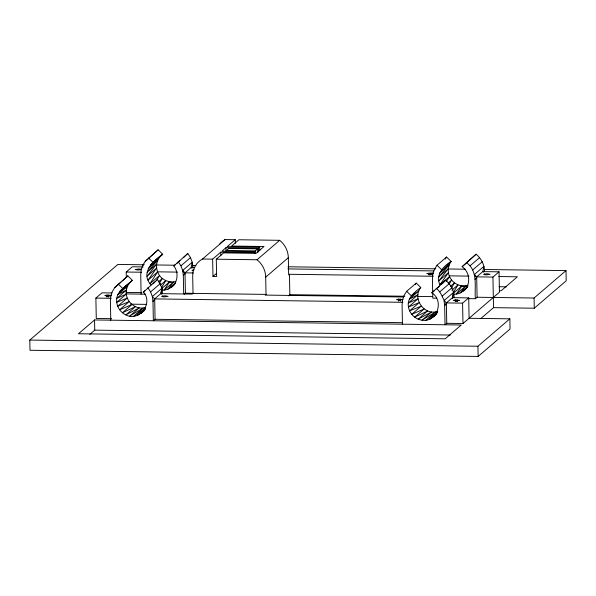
<?xml version="1.0" encoding="UTF-8"?>
<svg xmlns="http://www.w3.org/2000/svg" width="596" height="596" viewBox="0 0 596 596"><rect width="100%" height="100%" fill="white"/><g stroke="black" fill="none" stroke-linecap="round" stroke-linejoin="round"><path stroke-width="0.89" d="M106.9 296.882L106.989 295.095L111.191 295.355M398.582 300.898L398.672 299.11L402.993 299.646L399.104 300.153L396.504 299.557L398.672 299.11L398.709 300.965M455.359 301.68L455.448 299.892L459.769 300.429L455.888 300.935L453.28 300.339L455.448 299.892M108.576 296.897L108.696 295.042L108.733 296.897M400.266 300.913L400.385 299.058L400.415 300.913M457.043 301.695L457.162 299.84L457.192 301.695M160.972 293.761L161.888 288.308L160.16 283.674L157.433 279.524L143.487 292.018C153.477 303.386 139.412 321.967 125.831 314.904C119.647 312.028 115.795 305.13 116.741 298.358C118.068 289.805 126.888 285.924 132.364 280.321L127.79 275.873L114.864 287.436L112.361 291.481L110.849 296.018L110.394 300.816L110.767 320.179M452.506 298.685L453.593 292.39L451.902 287.808L449.242 283.696L445.756 280.254L431.78 292.792C444.519 300.66 437.129 322.734 421.983 320.186C415.211 319.27 409.564 313.742 408.446 307.007C406.695 298.075 414.503 292.189 420.776 287.495L416.232 283.085L406.666 291.302L404.103 295.378L402.546 299.967L402.077 304.832L402.449 324.194M147.868 287.734L150.594 291.891L152.33 296.525L154.662 298.901L154.699 299.922L152.978 301.397L154.662 298.901L160.778 293.649L161.888 288.308L152.33 296.525L152.978 301.397L153.351 320.76L155.072 319.285L402.315 322.689M436.19 288.464C441.681 291.846 442.023 298.834 446.344 302.917L446.389 303.938L444.661 305.413L446.344 302.917L452.461 297.665L453.593 292.39L444.027 300.608L444.661 305.413L445.033 324.775L446.754 323.3L462.98 323.524L499.441 292.211L499.053 271.828L482.805 271.605L476.688 276.857L477.105 297.24L475.377 298.715L467.972 298.618M151.064 284.94C140.149 273.154 152.77 260.974 162.708 254.261L158.134 249.813L145.208 261.376L142.705 265.421L141.192 269.958L140.738 274.756L141.11 294.119M420.776 287.495C411.873 298.514 424.546 316.238 437.807 311.306M439.93 284.814L448.356 272.73L438.79 280.947L448.259 268.729L438.693 276.939L449.198 264.87L439.639 273.087L451.12 261.435C443.178 266.144 435.341 275.136 439.93 284.814L449.496 276.604C447.41 271.657 447.954 265.801 451.12 261.435L446.575 257.025L437.01 265.242L434.447 269.317L432.89 273.907L432.428 278.772L432.793 298.134L436.495 298.186M159.475 283.271L162.306 278.488C155.951 273.378 154.565 263.305 159.825 256.928L148.195 268.491L157.761 260.281L147.093 272.298L156.651 264.088L147.026 276.298L156.584 268.081L148.002 280.209L157.56 271.992L149.946 283.756L159.512 275.546L156.353 280.753M451.701 287.615L454.495 282.906L451.589 280.075L449.496 276.604L446.508 281.275M449.213 284.016L451.589 280.075L448.17 283.003M161.449 287.674L165.74 280.627L169.577 281.804L173.563 281.945L175.872 281.401M453.273 292.591L458.011 284.895L461.893 285.916L465.871 285.886L468.151 285.246M415.375 284.448L416.232 283.085M445.294 259.066L446.575 257.025M175.574 282.929C172.281 287.22 167.26 290.774 161.613 290.073M435.795 314.174L437.062 312.87M127.79 275.873L122.374 280.984M158.134 249.813L145.208 261.376M467.808 286.661C464.202 291.012 459.062 294.804 453.124 294.126M153.053 283.808L155.556 281.357M174.017 285L171.283 287.346C177.913 282.452 178.882 272.327 173.831 265.958L187.777 253.464L190.504 257.614L192.232 262.247L192.888 267.127L191.741 268.111M183.397 257.748L187.777 253.464M441.345 284.575L445.756 280.254M465.513 289.224L463.464 290.982C471.123 284.881 470.102 272.104 462.123 266.732L476.1 254.194C481.181 258.336 484.339 264.579 484.57 271.143L483.423 272.126M476.1 254.194L462.123 266.732M132.364 280.321L119.915 291.198L127.417 286.341L129.481 282.988L122.798 288.538L118.224 284.083M153.142 262.478L150.259 265.138L162.708 254.261L153.142 262.478L148.568 258.023M436.518 313.965L433.113 317.042L435.169 315.284M144.374 310.367L140.939 313.407L144.359 310.479M452.461 297.665L468.702 297.888L469.097 318.271L509.856 318.83L510.049 329.022L478.134 356.43L29.994 350.262L29.8 340.07L117.866 264.438L143.904 264.795M111.586 318.681L96.269 318.473L95.874 298.089L101.998 292.837L111.921 292.971M126.33 277.587L126.225 272.029L132.342 266.777L143.167 266.926M114.864 287.436L121.01 282.154M142.705 265.421L144.076 264.244M94.548 319.955L78.478 333.753L445.19 338.804L461.259 324.999L94.548 319.955L94.742 330.139L89.847 334.341M143.487 292.018L144.858 290.848M173.831 265.958L175.202 264.788M176.565 263.611L179.985 260.683M158.201 282.012L162.306 278.488L165.74 280.627L160.272 285.32M150.594 291.891L160.16 283.674M183.68 293.776L183.322 275.337L182.674 270.465L180.938 265.831L190.504 257.614M162.067 288.263L169.577 281.804L163.997 290.163L173.563 281.945L167.841 289.246L175.358 282.795M183.322 275.337L185.043 273.862L182.674 270.465L192.232 262.247L191.122 267.589L185.006 272.841L185.416 293.225L184.268 294.208M161.397 294.171L162.544 293.187L161.888 288.308M160.778 293.649L192.232 294.081L193.03 293.396L192.694 276.127A19.996 19.34 49.3 0 1 202.506 259.007L225.139 239.57L235.278 239.704L235.345 243.339M145.014 308.855L137.497 315.306L145.446 309.13M202.506 259.007L212.638 259.141L220.773 252.16L253.315 252.607L254.514 251.587L254.544 253.404M259.752 250.774L259.685 247.146L258.493 248.16L225.951 247.713L221.965 251.14L254.514 251.587M235.278 239.704L227.136 246.692L259.685 247.146M212.638 259.141L212.973 276.41L216.624 276.462L216.288 259.193L223.627 252.898L256.071 253.345L264.028 246.506L231.583 246.059L238.929 239.756L279.68 240.315A22.32 21.59 49.3 0 1 288.33 257.695L288.658 274.965L289.455 274.279L433.225 276.253M212.973 276.41L216.363 273.497M257.695 248.845L228.804 248.45L226.413 250.499L255.311 250.901L257.695 248.845L257.77 252.48M216.288 259.193L257.047 259.752L279.68 240.315M403.432 296.987L265.227 295.087L266.025 294.402L265.697 277.133L288.33 257.695M288.464 295.847L289.85 294.662L404.84 296.242M431.78 292.792L434.514 290.446M437.248 288.099L439.297 286.341M439.677 291.906L449.242 283.696M475.377 298.715C474.409 287.823 477.597 275.084 470.02 265.846L479.586 257.636M450.397 286.423L454.495 282.906L458.011 284.895L451.865 290.178M442.336 296.026L451.902 287.808M472.68 269.966L482.246 261.748M475.005 279.353L476.733 277.878L474.371 274.547L483.937 266.33L482.805 271.605L484.57 271.143M453.012 293.545L461.893 285.916L456.305 294.104L465.871 285.886L460.105 293.031L467.622 286.572M437.278 312.632L429.761 319.091L436.22 313.958M446.344 302.917L462.585 303.14L468.702 297.888M474.371 274.547L476.688 276.857L492.937 277.08L499.053 271.828M481.061 318.353L493.518 307.655L534.277 308.214L566.2 280.798L566.006 270.606L484.19 269.481M29.8 340.07L477.932 346.246L509.856 318.83M477.105 297.24L534.083 298.022L566.006 270.606M437.099 312.423L425.961 320.164L435.527 311.946L421.983 320.186L431.549 311.976L418.101 319.173L427.667 310.956L414.585 317.176L424.151 308.966L411.68 314.345L421.245 306.135L409.586 310.874L419.144 302.664L408.446 307.007L418.012 298.79L408.349 302.999L417.915 294.789L409.288 299.147L418.854 290.93L411.21 295.705L406.666 291.302M145.573 308.11L133.653 316.223L143.219 308.005L145.528 307.462M141.647 269.571L137.765 270.077L135.158 269.481L139.047 268.982L141.535 269.295M111.303 295.631L107.422 296.137L104.814 295.541L106.989 295.095L107.027 296.942M192.888 267.127L191.122 267.589L194.84 267.634M194.11 269.817L191.942 270.264L193.007 270.763M155.988 264.959L174.583 265.22M192.247 265.458L195.965 265.511M288.01 266.777L435.84 268.818M447.924 268.982L465.595 269.228M287.808 268.915L433.761 270.927M157.202 271.828L177.675 272.111M449.451 275.851L469 276.119M498.777 276.529L517.395 276.79L501.162 290.729L499.306 290.699M126.225 272.029L141.565 272.238M193.327 272.953L185.006 272.841L182.674 270.465M168.564 282.176L171.357 282.213M460.82 286.199L466.4 286.274M498.979 286.721L506.421 286.825M141.937 292.621L126.613 292.413L126.546 288.702M185.416 293.225L193.737 293.336M417.826 296.421L432.666 296.629M193.03 293.396L266.025 294.402M125.823 293.902L145.357 294.171M95.874 298.089L111.221 298.298M154.662 298.901L402.881 302.314M130.666 304.161L146.482 304.377M94.742 330.139L450.285 335.041M432.264 273.095L426.848 273.497L429.455 274.093L432.577 273.855L433.217 273.311L432.264 273.095L432.383 274.883M437.01 265.242L441.562 269.645M466.534 262.404L470.02 265.846M178.211 261.674L180.938 265.831M453.593 292.39L454.227 297.203M429.209 274.898L429.023 273.05L429.053 274.905M430.893 274.778L430.729 272.998L430.759 274.853M534.083 298.022L534.277 308.214M492.937 277.08L493.518 307.655M477.932 346.246L478.134 356.43M462.585 303.14L462.98 323.524M446.389 303.938L446.754 323.3M289.455 274.279L289.85 294.662M258.493 248.16L258.567 251.795M255.311 250.901L255.364 253.628M225.951 247.713L226.018 251.348M220.773 252.16L220.84 255.796M154.699 299.922L155.072 319.285M257.047 259.752A22.32 21.59 49.3 0 1 265.697 277.133M219.835 243.891A19.996 19.34 49.3 0 1 225.139 239.57M126.307 290.148C124.758 299.743 133.534 309.063 143.219 308.005L129.675 316.081L139.233 307.864L125.831 314.904L135.396 306.687L122.396 312.766L131.962 304.549L119.602 309.816L129.168 301.606L117.65 306.269L127.216 298.052L116.674 302.358L126.24 294.141L116.741 298.358L126.307 290.148L127.417 286.341L117.852 294.551L126.307 290.148M162.35 296.056L161.71 296.607L164.198 296.92L168.079 296.413L165.479 295.825L162.35 296.056M484.377 274.011L483.736 274.562L486.232 274.875L490.113 274.369L487.506 273.78L484.377 274.011"/></g></svg>
